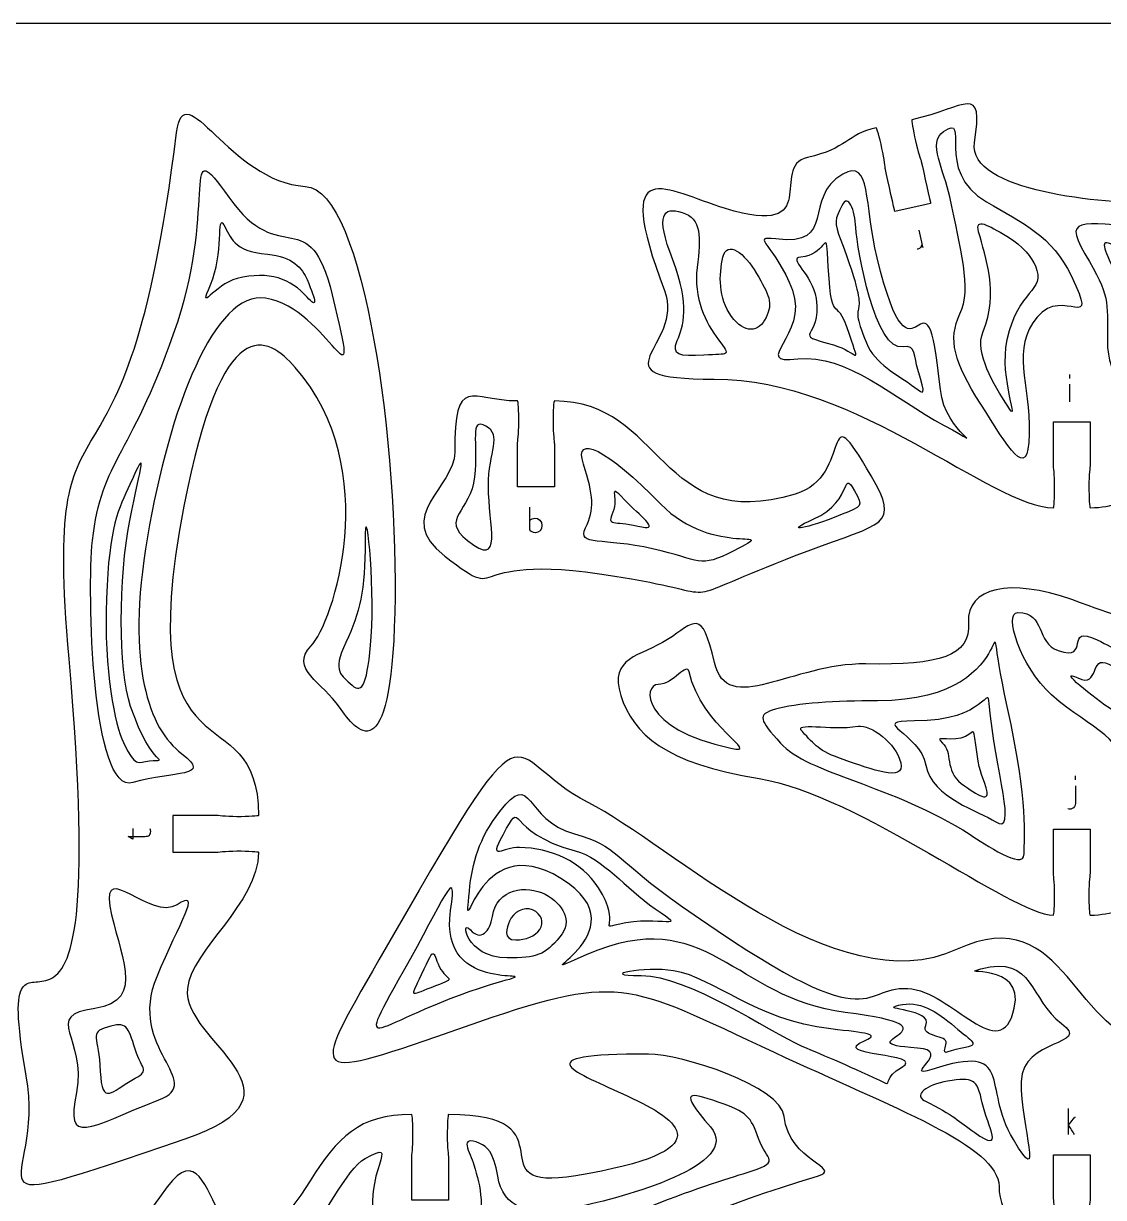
# Model space of a CAD drawing. Extents: x 0 to 300, y 0 to 300.
# Drawn here: x 57.5 to 145.6, y 204.2 to 300.1 of the extents above; entities that cross this region are included whole.
import ezdxf

# ---------------------------------------------------------------- set-up
doc = ezdxf.new("R2010")
doc.units = 0
doc.header["$MEASUREMENT"] = 0
doc.layers.add('DEFAULT', color=7, linetype='CONTINUOUS')

msp = doc.modelspace()

# ---------------------------------------------------------------- linework, layer by layer
at = {"layer": 'DEFAULT', "color": 250}
for points in [[(142.888, 271.089), (142.888, 271.411)], [(142.888, 269.173), (142.888, 270.625)], [(143.35, 238.321), (143.35, 238.643)], [(142.773, 209.379), (142.773, 211.508)]]:
    msp.add_lwpolyline(points, dxfattribs=at)
at = {"layer": 'DEFAULT', "color": 1}
for points, knots in [([(295.05, 0.05), (198.383, 0.05), (101.717, 0.05), (5.05, 0.05), (2.3, 0.05), (0.05, 2.3), (0.05, 5.05), (0.05, 101.717), (0.05, 198.383), (0.05, 295.05), (0.05, 297.8), (2.3, 300.05), (5.05, 300.05), (101.717, 300.05), (198.383, 300.05), (295.05, 300.05), (297.8, 300.05), (300.05, 297.8), (300.05, 295.05), (300.05, 198.383), (300.05, 101.717), (300.05, 5.05), (300.05, 2.3), (297.8, 0.05), (295.05, 0.05)], [0, 0, 0, 0, 822.047, 822.047, 822.047, 823.047, 823.047, 823.047, 1645.094, 1645.094, 1645.094, 1646.094, 1646.094, 1646.094, 2468.141, 2468.141, 2468.141, 2469.141, 2469.141, 2469.141, 3291.188, 3291.188, 3291.188, 3292.188, 3292.188, 3292.188, 3292.188]), ([(79.641, 271.99), (86.947, 263.605), (82.708, 251.067), (80.923, 249.241), (79.138, 247.415), (81.908, 246.253), (83.262, 244.26), (84.617, 242.269), (87.439, 238.782), (87.771, 251.98), (88.103, 265.178), (85.345, 286.497), (80.466, 286.76), (74.298, 287.092), (70.57, 296.133), (69.957, 291.154), (65.719, 256.718), (58.946, 273.524), (61.182, 248.205), (64.985, 205.123), (54.366, 232.939), (57.687, 214.179), (59.331, 204.891), (50.993, 202.385), (70.549, 208.97), (81.631, 212.702), (70.396, 216.923), (70.838, 221.309), (71.155, 224.459), (76.641, 228.243), (76.641, 232.421), (76.641, 232.478), (75.854, 232.524), (74.888, 232.524), (73.921, 232.524), (73.311, 232.421), (73.138, 232.421), (71.972, 232.421), (70.805, 232.421), (69.639, 232.421), (69.639, 233.422), (69.639, 234.423), (69.639, 235.424), (70.805, 235.424), (71.972, 235.424), (73.138, 235.424), (73.311, 235.424), (73.921, 235.321), (74.888, 235.321), (75.854, 235.321), (76.641, 235.367), (76.641, 235.424), (76.641, 245.823), (66.038, 237.189), (70.557, 260.65), (73.66, 276.757), (77.386, 274.579), (79.641, 271.99)], [1, 1, 1, 1, 2, 2, 2, 3, 3, 3, 4, 4, 4, 5, 5, 5, 6, 6, 6, 7, 7, 7, 8, 8, 8, 9, 9, 9, 10, 10, 10, 11, 11, 11, 12, 12, 12, 13, 13, 13, 22.92, 22.92, 22.92, 31.43, 31.43, 31.43, 41.35, 41.35, 41.35, 42.35, 42.35, 42.35, 43.35, 43.35, 43.35, 44.35, 44.35, 44.35, 45.35, 45.35, 45.35, 45.35]), ([(186.253, 271.03), (174.467, 271.033), (163.619, 260.531), (158.556, 260.531), (158.503, 260.531), (158.458, 261.314), (158.458, 262.281), (158.461, 263.251), (158.556, 263.858), (158.556, 264.031), (158.556, 265.197), (158.556, 266.364), (158.556, 267.53), (157.557, 267.53), (156.557, 267.53), (155.558, 267.53), (155.558, 266.364), (155.558, 265.197), (155.558, 264.031), (155.558, 263.858), (155.656, 263.248), (155.656, 262.281), (155.656, 261.318), (155.614, 260.535), (155.558, 260.535), (153.575, 260.535), (153.088, 261.251), (150.047, 261.251), (147.01, 261.251), (146.527, 260.535), (144.54, 260.535), (144.488, 260.535), (144.445, 261.318), (144.442, 262.281), (144.442, 263.248), (144.544, 263.858), (144.54, 264.031), (144.54, 265.197), (144.54, 266.364), (144.54, 267.53), (143.542, 267.53), (142.544, 267.53), (141.545, 267.53), (141.545, 267.53), (141.542, 264.909), (141.542, 264.031), (141.545, 263.858), (141.641, 263.251), (141.644, 262.281), (141.644, 261.314), (141.598, 260.531), (141.545, 260.531), (136.479, 260.531), (125.635, 271.033), (113.849, 271.03), (103.558, 271.03), (111.506, 273.69), (109.785, 278.255), (105.463, 289.713), (109.877, 286.443), (114.762, 284.954), (122.933, 282.463), (118.23, 288.387), (121.462, 289.11), (124.7, 289.833), (124.683, 291.011), (127.067, 291.547), (127.124, 291.547), (127.335, 290.796), (127.547, 289.858), (127.752, 288.912), (127.791, 288.302), (127.829, 288.129), (128.02, 287.275), (128.591, 284.718), (128.591, 284.718), (129.567, 284.934), (130.543, 285.15), (131.519, 285.367), (131.519, 285.367), (130.951, 287.928), (130.757, 288.782), (130.719, 288.951), (130.489, 289.53), (130.278, 290.468), (130.066, 291.413), (129.939, 292.189), (129.992, 292.197), (134.472, 293.198), (135.852, 295.252), (135.107, 290.327), (134.493, 286.302), (145.726, 285.356), (150.051, 285.356), (154.372, 285.356), (165.605, 286.302), (164.995, 290.327), (164.247, 295.252), (165.63, 293.198), (170.106, 292.197), (170.159, 292.189), (170.032, 291.413), (169.821, 290.468), (169.612, 289.53), (169.383, 288.951), (169.341, 288.782), (169.15, 287.928), (168.582, 285.367), (168.582, 285.367), (169.557, 285.15), (170.532, 284.934), (171.507, 284.718), (171.507, 284.718), (172.078, 287.275), (172.269, 288.129), (172.311, 288.302), (172.346, 288.912), (172.555, 289.858), (172.766, 290.796), (172.978, 291.547), (173.034, 291.547), (175.416, 291.011), (175.401, 289.833), (178.64, 289.11), (181.871, 288.387), (177.169, 282.463), (185.339, 284.954), (190.225, 286.443), (194.635, 289.713), (190.317, 278.255), (188.595, 273.69), (196.54, 271.03), (186.253, 271.03)], [1, 1, 1, 1, 2, 2, 2, 3, 3, 3, 4, 4, 4, 13.92, 13.92, 13.92, 22.42, 22.42, 22.42, 32.34, 32.34, 32.34, 33.34, 33.34, 33.34, 34.34, 34.34, 34.34, 35.34, 35.34, 35.34, 36.34, 36.34, 36.34, 37.34, 37.34, 37.34, 38.34, 38.34, 38.34, 48.26, 48.26, 48.26, 56.75, 56.75, 56.75, 57.75, 57.75, 57.75, 58.75, 58.75, 58.75, 59.75, 59.75, 59.75, 60.75, 60.75, 60.75, 61.75, 61.75, 61.75, 62.75, 62.75, 62.75, 63.75, 63.75, 63.75, 64.75, 64.75, 64.75, 65.75, 65.75, 65.75, 66.75, 66.75, 66.75, 67.75, 67.75, 67.75, 76.251506, 76.251506, 76.251506, 77.251506, 77.251506, 77.251506, 78.251506, 78.251506, 78.251506, 79.251506, 79.251506, 79.251506, 80.251506, 80.251506, 80.251506, 81.251506, 81.251506, 81.251506, 82.251506, 82.251506, 82.251506, 83.251506, 83.251506, 83.251506, 84.251506, 84.251506, 84.251506, 85.251506, 85.251506, 85.251506, 86.251506, 86.251506, 86.251506, 94.743249, 94.743249, 94.743249, 95.743249, 95.743249, 95.743249, 96.743249, 96.743249, 96.743249, 97.743249, 97.743249, 97.743249, 98.743249, 98.743249, 98.743249, 99.743249, 99.743249, 99.743249, 100.743249, 100.743249, 100.743249, 101.743249, 101.743249, 101.743249, 101.743249]), ([(100.797, 269.246), (109.709, 269.246), (109.36, 258.3), (120.463, 261.646), (125.355, 263.12), (122.429, 270.404), (126.668, 263.132), (129.073, 259.005), (127.608, 259.324), (121.516, 257.027), (110.709, 252.952), (114.749, 253.228), (108.593, 254.446), (91.979, 257.732), (97.579, 252.115), (91.847, 256.586), (87.59, 259.906), (92.663, 262.155), (92.663, 265.06), (92.663, 271.535), (93.971, 269.246), (97.795, 269.246), (97.851, 269.246), (97.897, 268.459), (97.897, 267.493), (97.897, 266.526), (97.795, 265.916), (97.795, 265.743), (97.795, 264.577), (97.795, 263.41), (97.795, 262.244), (98.795, 262.244), (99.796, 262.244), (100.797, 262.244), (100.797, 263.41), (100.797, 264.577), (100.797, 265.743), (100.797, 265.916), (100.694, 266.526), (100.694, 267.493), (100.694, 268.459), (100.74, 269.246), (100.797, 269.246)], [1, 1, 1, 1, 2, 2, 2, 3, 3, 3, 4, 4, 4, 5, 5, 5, 6, 6, 6, 7, 7, 7, 8, 8, 8, 9, 9, 9, 10, 10, 10, 19.92, 19.92, 19.92, 28.43, 28.43, 28.43, 38.35, 38.35, 38.35, 39.35, 39.35, 39.35, 40.35, 40.35, 40.35, 40.35]), ([(193.877, 245.212), (192.883, 242.059), (190.251, 239.67), (182.588, 238.425), (174.288, 237.077), (161.962, 227.288), (158.557, 227.288), (158.504, 227.288), (158.458, 228.071), (158.458, 229.038), (158.458, 230.008), (158.557, 230.615), (158.557, 230.787), (158.557, 231.955), (158.557, 233.123), (158.557, 234.29), (157.558, 234.29), (156.558, 234.29), (155.559, 234.29), (155.559, 233.123), (155.559, 231.955), (155.559, 230.787), (155.559, 230.615), (155.657, 230.008), (155.657, 229.038), (155.657, 228.071), (155.612, 227.288), (155.559, 227.288), (153.576, 227.288), (153.093, 228.007), (150.048, 228.007), (147.004, 228.007), (146.52, 227.288), (144.538, 227.288), (144.485, 227.288), (144.439, 228.071), (144.439, 229.038), (144.439, 230.008), (144.538, 230.615), (144.538, 230.787), (144.538, 231.955), (144.538, 233.123), (144.538, 234.29), (143.538, 234.29), (142.539, 234.29), (141.539, 234.29), (141.539, 233.123), (141.539, 231.955), (141.539, 230.787), (141.539, 230.615), (141.638, 230.008), (141.638, 229.038), (141.638, 228.071), (141.592, 227.288), (141.539, 227.288), (138.135, 227.288), (125.812, 237.077), (117.512, 238.425), (109.849, 239.67), (107.217, 242.059), (106.223, 245.212), (105.228, 248.366), (107.807, 248.366), (110.043, 249.777), (112.283, 251.189), (112.809, 252.451), (113.867, 247.915), (114.926, 243.374), (120.168, 247.869), (126.229, 247.788), (132.286, 247.703), (134.776, 248.366), (134.611, 251.189), (134.445, 254.011), (138.008, 254.829), (143.039, 253.037), (147.106, 251.591), (147.222, 251.379), (150.048, 251.379), (152.874, 251.379), (152.99, 251.591), (157.058, 253.037), (162.089, 254.829), (165.655, 254.011), (165.489, 251.189), (165.324, 248.366), (167.814, 247.703), (173.871, 247.788), (179.932, 247.869), (185.171, 243.374), (186.229, 247.915), (187.287, 252.451), (187.817, 251.189), (190.057, 249.777), (192.293, 248.366), (194.872, 248.366), (193.877, 245.212)], [1, 1, 1, 1, 2, 2, 2, 3, 3, 3, 4, 4, 4, 5, 5, 5, 14.93, 14.93, 14.93, 23.43, 23.43, 23.43, 33.36, 33.36, 33.36, 34.36, 34.36, 34.36, 35.36, 35.36, 35.36, 36.36, 36.36, 36.36, 37.36, 37.36, 37.36, 38.36, 38.36, 38.36, 39.36, 39.36, 39.36, 49.29, 49.29, 49.29, 57.79, 57.79, 57.79, 67.72, 67.72, 67.72, 68.72, 68.72, 68.72, 69.72, 69.72, 69.72, 70.72, 70.72, 70.72, 71.72, 71.72, 71.72, 72.72, 72.72, 72.72, 73.72, 73.72, 73.72, 74.72, 74.72, 74.72, 75.72, 75.72, 75.72, 76.72, 76.72, 76.72, 77.72, 77.72, 77.72, 78.72, 78.72, 78.72, 79.72, 79.72, 79.72, 80.72, 80.72, 80.72, 81.72, 81.72, 81.72, 82.72, 82.72, 82.72, 83.72, 83.72, 83.72, 83.72]), ([(206.636, 218.179), (193.851, 222.638), (193.664, 221.844), (181.366, 216.104), (171.612, 211.55), (162.997, 208.46), (162.997, 205.154), (162.997, 202.713), (161.007, 200.737), (158.552, 200.737), (158.496, 200.737), (158.453, 201.52), (158.45, 202.487), (158.45, 203.454), (158.552, 204.064), (158.552, 204.237), (158.552, 205.403), (158.552, 206.57), (158.552, 207.736), (157.551, 207.736), (156.551, 207.736), (155.55, 207.736), (155.55, 206.57), (155.55, 205.403), (155.55, 204.237), (155.55, 204.064), (155.652, 203.454), (155.652, 202.487), (155.652, 201.52), (155.606, 200.737), (155.55, 200.737), (152.802, 200.737), (153.091, 202.334), (150.05, 202.334), (147.009, 202.334), (147.298, 200.737), (144.55, 200.737), (144.494, 200.737), (144.448, 201.52), (144.448, 202.487), (144.448, 203.454), (144.55, 204.064), (144.55, 204.237), (144.55, 205.403), (144.55, 206.57), (144.55, 207.736), (143.55, 207.736), (142.549, 207.736), (141.548, 207.736), (141.548, 206.57), (141.548, 205.403), (141.548, 204.237), (141.548, 204.064), (141.65, 203.454), (141.65, 202.487), (141.647, 201.52), (141.605, 200.737), (141.548, 200.737), (139.093, 200.737), (137.103, 202.713), (137.103, 205.154), (137.103, 208.46), (128.488, 211.55), (118.734, 216.104), (106.436, 221.844), (106.249, 222.638), (93.464, 218.179), (80.567, 213.684), (80.708, 213.603), (86.465, 223.629), (99.642, 246.581), (96.248, 240.132), (103.55, 236.477), (110.285, 233.105), (123.817, 219.893), (133.674, 224.5), (142.702, 228.72), (143.167, 216.87), (150.05, 216.87), (156.933, 216.87), (157.395, 228.72), (166.422, 224.5), (176.279, 219.893), (189.815, 233.105), (196.55, 236.477), (203.852, 240.132), (200.455, 246.581), (213.635, 223.629), (219.392, 213.603), (219.533, 213.684), (206.636, 218.179)], [1, 1, 1, 1, 2, 2, 2, 3, 3, 3, 4, 4, 4, 5, 5, 5, 6, 6, 6, 15.92, 15.92, 15.92, 24.43, 24.43, 24.43, 34.35, 34.35, 34.35, 35.35, 35.35, 35.35, 36.35, 36.35, 36.35, 37.35, 37.35, 37.35, 38.35, 38.35, 38.35, 39.35, 39.35, 39.35, 40.35, 40.35, 40.35, 50.27, 50.27, 50.27, 58.78, 58.78, 58.78, 68.7, 68.7, 68.7, 69.7, 69.7, 69.7, 70.7, 70.7, 70.7, 71.7, 71.7, 71.7, 72.7, 72.7, 72.7, 73.7, 73.7, 73.7, 74.7, 74.7, 74.7, 75.7, 75.7, 75.7, 76.7, 76.7, 76.7, 77.7, 77.7, 77.7, 78.7, 78.7, 78.7, 79.7, 79.7, 79.7, 80.7, 80.7, 80.7, 81.7, 81.7, 81.7, 81.7]), ([(92.157, 211.023), (102.556, 211.023), (94.078, 204.603), (102.548, 206.016), (127.04, 210.102), (87.403, 215.954), (108.488, 215.954), (111.103, 215.954), (119.321, 213.339), (119.568, 210.846), (119.931, 207.178), (124.459, 206.652), (122.292, 205.993), (88.818, 195.816), (118.749, 193.931), (94.938, 195.563), (64.719, 197.634), (91.439, 176.551), (70.19, 191.658), (64.242, 195.886), (62.07, 195.497), (69.194, 205.105), (73.871, 211.413), (72.348, 192.156), (80.862, 205.617), (83.097, 209.151), (84.851, 211.023), (89.155, 211.023), (89.211, 211.023), (89.257, 210.236), (89.257, 209.269), (89.257, 208.303), (89.155, 207.692), (89.155, 207.52), (89.155, 206.353), (89.155, 205.186), (89.155, 204.02), (90.155, 204.02), (91.156, 204.02), (92.157, 204.02), (92.157, 205.186), (92.157, 206.353), (92.157, 207.52), (92.157, 207.692), (92.055, 208.303), (92.055, 209.269), (92.055, 210.236), (92.1, 211.023), (92.157, 211.023)], [1, 1, 1, 1, 2, 2, 2, 3, 3, 3, 4, 4, 4, 5, 5, 5, 6, 6, 6, 7, 7, 7, 8, 8, 8, 9, 9, 9, 10, 10, 10, 11, 11, 11, 12, 12, 12, 21.92, 21.92, 21.92, 30.43, 30.43, 30.43, 40.35, 40.35, 40.35, 41.35, 41.35, 41.35, 42.35, 42.35, 42.35, 42.35])]:
    msp.add_open_spline(points, degree=3, knots=knots, dxfattribs=at)
at = {"layer": 'DEFAULT', "color": 5}
for points, knots in [([(133.081, 285.891), (133.954, 281.667), (134.908, 278.421), (133.911, 276.346), (132.915, 274.271), (133.415, 272.428), (135.614, 268.992), (137.813, 265.555), (139.492, 262.401), (139.565, 266.551), (139.639, 270.701), (138.061, 273.523), (140.22, 276.097), (142.378, 278.67), (145.347, 274.54), (142.986, 279.475), (141.456, 282.672), (139.056, 283.763), (136.089, 285.491), (131.659, 288.072), (134.905, 292.781), (132.562, 291.225), (131.245, 290.349), (132.631, 288.069), (133.081, 285.891)], [0, 0, 0, 0, 1, 1, 1, 2, 2, 2, 3, 3, 3, 4, 4, 4, 5, 5, 5, 6, 6, 6, 7, 7, 7, 8, 8, 8, 8]), ([(82.662, 277.913), (80.788, 285.618), (78.473, 279.867), (74.227, 285.872), (70.206, 291.556), (73.279, 285.332), (70.052, 275.703), (66.424, 264.88), (63.793, 264.47), (63.089, 257.857), (62.647, 253.706), (63.021, 237.105), (66.383, 238.101), (69.744, 239.098), (72.982, 238.475), (70.367, 240.467), (67.752, 242.459), (65.774, 247.564), (67.572, 258.148), (69.371, 268.731), (73.079, 278.273), (77.215, 277.633), (82.444, 276.824), (85.204, 267.462), (82.662, 277.913)], [0, 0, 0, 0, 1, 1, 1, 2, 2, 2, 3, 3, 3, 4, 4, 4, 5, 5, 5, 6, 6, 6, 7, 7, 7, 8, 8, 8, 8]), ([(132.314, 270.176), (132.686, 266.538), (136.796, 265.015), (132.625, 267.257), (128.454, 269.498), (124.656, 273.109), (120.672, 272.673), (116.688, 272.237), (121.601, 274.61), (120.231, 278.283), (118.861, 281.956), (116.685, 282.738), (118.868, 282.467), (123.966, 281.833), (120.985, 285.816), (124.346, 287.75), (126.686, 289.096), (126.075, 285.346), (127.146, 280.924), (130.238, 268.17), (131.061, 282.407), (132.314, 270.176)], [0, 0, 0, 0, 1, 1, 1, 2, 2, 2, 3, 3, 3, 4, 4, 4, 5, 5, 5, 6, 6, 6, 7, 7, 7, 7]), ([(111.224, 284.633), (109.677, 285.109), (109.03, 284.501), (110.462, 280.766), (111.894, 277.031), (111.334, 275.35), (110.836, 274.167), (110.337, 272.984), (110.96, 272.859), (113.014, 272.984), (115.069, 273.109), (115.255, 272.859), (114.197, 274.229), (113.139, 275.599), (112.143, 277.653), (112.454, 280.143), (112.766, 282.634), (112.843, 284.135), (111.224, 284.633)], [0, 0, 0, 0, 1, 1, 1, 2, 2, 2, 3, 3, 3, 4, 4, 4, 5, 5, 5, 6, 6, 6, 6]), ([(150.05, 283.476), (155.647, 283.476), (158.054, 284.729), (155.979, 281.243), (153.904, 277.757), (154.153, 277.424), (154.153, 274.272), (154.153, 270.519), (152.077, 271.317), (152.991, 266.634), (153.674, 263.131), (153.75, 263.314), (150.05, 263.314), (146.35, 263.314), (146.426, 263.131), (147.109, 266.634), (148.023, 271.317), (145.947, 270.519), (145.947, 274.272), (145.947, 277.424), (146.196, 277.757), (144.121, 281.243), (142.046, 284.729), (144.453, 283.476), (150.05, 283.476)], [0, 0, 0, 0, 1, 1, 1, 2, 2, 2, 3, 3, 3, 4, 4, 4, 5, 5, 5, 6, 6, 6, 7, 7, 7, 8, 8, 8, 8]), ([(115.46, 257.024), (119.573, 259.139), (113.883, 256.331), (109.484, 260.836), (105.084, 265.342), (102.345, 266.653), (103.175, 264.08), (104.005, 261.507), (104.089, 260.418), (103.341, 258.887), (102.594, 257.356), (104.835, 258.103), (108.82, 257.19), (112.804, 256.277), (112.555, 255.53), (115.46, 257.024)], [0, 0, 0, 0, 1, 1, 1, 2, 2, 2, 3, 3, 3, 4, 4, 4, 5, 5, 5, 5]), ([(137.771, 244.317), (139.559, 236.169), (139.15, 233.734), (139.15, 232.281), (139.15, 230.872), (135.887, 233.128), (134.738, 233.862), (128.309, 237.967), (121.506, 238.806), (119.261, 241.327), (117.559, 243.238), (117.292, 243.644), (118.854, 244.095), (120.524, 244.578), (123.785, 244.781), (127.178, 244.781), (140.137, 244.781), (135.24, 255.855), (137.771, 244.317)], [0, 0, 0, 0, 1, 1, 1, 2, 2, 2, 3, 3, 3, 4, 4, 4, 5, 5, 5, 6, 6, 6, 6]), ([(150.048, 231.007), (151.08, 231.007), (152.049, 230.395), (152.559, 230.833), (153.783, 231.885), (152.559, 235.894), (152.559, 237.508), (152.559, 242.211), (155.336, 242.225), (158.715, 245.272), (161.246, 247.554), (162.657, 251.979), (161.451, 251.979), (159.191, 251.979), (159.98, 249.502), (158.175, 248.883), (155.394, 247.928), (157.782, 251.096), (154.979, 249.754), (153.331, 248.964), (152.892, 248.379), (150.048, 248.379), (147.205, 248.379), (146.766, 248.964), (145.117, 249.754), (142.314, 251.096), (144.702, 247.928), (141.921, 248.883), (140.117, 249.502), (140.906, 251.979), (138.645, 251.979), (137.439, 251.979), (138.85, 247.554), (141.382, 245.272), (144.761, 242.225), (147.538, 242.211), (147.538, 237.508), (147.538, 235.894), (146.314, 231.885), (147.538, 230.833), (148.047, 230.395), (149.016, 231.007), (150.048, 231.007)], [1, 1, 1, 1, 2, 2, 2, 3, 3, 3, 4, 4, 4, 5, 5, 5, 6, 6, 6, 7, 7, 7, 8, 8, 8, 9, 9, 9, 10, 10, 10, 11, 11, 11, 12, 12, 12, 13, 13, 13, 14, 14, 14, 15, 15, 15, 15]), ([(115.193, 240.914), (107.786, 242.497), (108.037, 246.112), (109.269, 246.112), (110.514, 246.112), (111.624, 247.99), (111.807, 247.139), (112.769, 242.654), (117.849, 240.346), (115.193, 240.914)], [0, 0, 0, 0, 1, 1, 1, 2, 2, 2, 3, 3, 3, 3]), ([(103.458, 224.076), (113.264, 228.337), (115.505, 220.46), (124.532, 219.351), (134.989, 218.067), (123.878, 216.851), (130.446, 216.446), (133.433, 216.262), (129.056, 213.882), (131.629, 214.703), (138.448, 216.877), (135.675, 213.333), (138.271, 208.975), (140.866, 204.617), (138.849, 210.095), (138.912, 213.706), (138.974, 217.317), (144.744, 216.571), (142.212, 218.438), (139.59, 220.372), (139.971, 224.062), (135.613, 222.9), (133.43, 222.318), (139.226, 223.577), (138.352, 219.704), (137.252, 214.828), (133.263, 221.107), (129.657, 221.302), (125.621, 221.52), (127.353, 216.653), (111.271, 227.963), (105.606, 231.948), (106.01, 232.96), (102.431, 233.921), (98.261, 235.042), (99.101, 239.284), (96.351, 235.758), (94.623, 233.543), (94.092, 231.565), (93.861, 229.25), (93.316, 223.798), (94.317, 234.604), (101.331, 230.287), (108.563, 225.837), (97.112, 221.319), (103.458, 224.076)], [1, 1, 1, 1, 2, 2, 2, 3, 3, 3, 4, 4, 4, 5, 5, 5, 6, 6, 6, 7, 7, 7, 8, 8, 8, 9, 9, 9, 10, 10, 10, 11, 11, 11, 12, 12, 12, 13, 13, 13, 14, 14, 14, 15, 15, 15, 16, 16, 16, 16]), ([(68.499, 212.203), (62.586, 209.917), (60.904, 208.344), (61.776, 212.826), (62.647, 217.308), (58.912, 219.051), (63.27, 219.674), (67.627, 220.296), (65.147, 224.281), (64.519, 228.016), (63.892, 231.751), (67.877, 226.771), (69.993, 228.14), (72.11, 229.51), (70.201, 226.707), (68.362, 222.289), (65.874, 216.312), (72.422, 213.72), (68.499, 212.203)], [0, 0, 0, 0, 1, 1, 1, 2, 2, 2, 3, 3, 3, 4, 4, 4, 5, 5, 5, 6, 6, 6, 6]), ([(96.524, 221.895), (86.281, 218.983), (83.936, 214.661), (88.465, 222.692), (91.721, 228.466), (92.943, 231.802), (92.325, 227.673), (91.246, 220.46), (100.696, 223.081), (96.524, 221.895)], [0, 0, 0, 0, 1, 1, 1, 2, 2, 2, 3, 3, 3, 3]), ([(96.176, 205.998), (96.593, 203.389), (98.666, 202.637), (102.588, 203.446), (106.51, 204.255), (116.222, 206.907), (113.545, 210.001), (110.868, 213.095), (111.802, 212.846), (114.167, 212.037), (116.533, 211.227), (116.844, 210.854), (117.467, 209.049), (118.09, 207.243), (119.584, 207.181), (116.222, 206.185), (112.86, 205.189), (101.502, 201.387), (102.125, 199.06), (102.609, 197.25), (102.323, 197.052), (97.884, 197.437), (93.436, 197.822), (93.114, 198.267), (94.184, 200.758), (95.255, 203.248), (94.773, 205.106), (94.225, 206.911), (93.92, 207.915), (92.897, 209.443), (94.723, 208.654), (95.295, 208.407), (95.865, 207.947), (96.176, 205.998)], [1, 1, 1, 1, 2, 2, 2, 3, 3, 3, 4, 4, 4, 5, 5, 5, 6, 6, 6, 7, 7, 7, 8, 8, 8, 9, 9, 9, 10, 10, 10, 11, 11, 11, 12, 12, 12, 12]), ([(80.239, 200.52), (78.063, 198.098), (75.604, 195.452), (72.89, 198.777), (70.527, 201.672), (71.087, 204.131), (68.908, 199.773), (67.488, 196.933), (68.7, 196.685), (71.647, 194.294), (78.246, 188.94), (73.266, 193.423), (80.612, 196.162), (85.855, 198.117), (87.46, 196.745), (86.215, 201.559), (84.97, 206.372), (88.541, 209.162), (85.344, 207.43), (83.849, 206.621), (81.832, 202.293), (80.239, 200.52)], [0, 0, 0, 0, 1, 1, 1, 2, 2, 2, 3, 3, 3, 4, 4, 4, 5, 5, 5, 6, 6, 6, 7, 7, 7, 7])]:
    msp.add_open_spline(points, degree=3, knots=knots, dxfattribs=at)
at = {"layer": 'DEFAULT', "color": 3}
for points, knots in [([(124.187, 282.364), (123.619, 283.865), (123.703, 284.052), (124.263, 285.173), (124.824, 286.293), (125.322, 284.773), (125.411, 283.388), (125.524, 281.619), (126.993, 273.2), (129.265, 273.677), (130.34, 273.902), (130.168, 272.812), (130.467, 271.822), (131.156, 269.539), (130.995, 269.8), (130.238, 270.348), (128.765, 271.413), (126.976, 272.267), (126.275, 273.98), (124.428, 278.493), (127.155, 274.524), (124.187, 282.364)], [0, 0, 0, 0, 1, 1, 1, 2, 2, 2, 3, 3, 3, 4, 4, 4, 5, 5, 5, 6, 6, 6, 7, 7, 7, 7]), ([(77.381, 281.223), (74.509, 281.458), (74.392, 282.634), (73.811, 283.631), (73.23, 284.627), (73.811, 281.223), (72.733, 278.733), (71.654, 276.243), (73.031, 278.766), (74.891, 279.231), (77.547, 279.895), (79.285, 279.214), (80.613, 277.72), (81.44, 276.791), (81.402, 277.279), (80.613, 279.156), (80.244, 280.035), (79.415, 281.057), (77.381, 281.223)], [0, 0, 0, 0, 1, 1, 1, 2, 2, 2, 3, 3, 3, 4, 4, 4, 5, 5, 5, 6, 6, 6, 6]), ([(135.437, 283.056), (136.005, 280.947), (137.107, 278.053), (135.8, 274.914), (135.066, 273.151), (136.709, 270.561), (137.812, 268.813), (138.932, 267.036), (137.045, 271.031), (137.744, 274.229), (138.659, 278.418), (140.937, 278.114), (140.074, 280.268), (139.829, 280.882), (139.058, 281.928), (137.743, 282.696), (136.21, 283.591), (135.114, 284.258), (135.437, 283.056)], [0, 0, 0, 0, 1, 1, 1, 2, 2, 2, 3, 3, 3, 4, 4, 4, 5, 5, 5, 6, 6, 6, 6]), ([(123.093, 281.338), (123.456, 274.51), (123.66, 278.526), (124.905, 274.665), (125.802, 271.883), (125.586, 273.261), (123.598, 273.815), (119.882, 274.852), (122.682, 274.136), (122.171, 277.612), (121.881, 279.591), (119.779, 280.902), (120.922, 280.976), (122.859, 281.1), (122.99, 283.286), (123.093, 281.338)], [0, 0, 0, 0, 1, 1, 1, 2, 2, 2, 3, 3, 3, 4, 4, 4, 5, 5, 5, 5]), ([(117.302, 279.658), (116.331, 281.335), (114.908, 282.401), (114.566, 280.987), (114.224, 279.572), (114.175, 277.618), (115.25, 276.152), (116.325, 274.686), (117.498, 274.833), (118.084, 276.054), (118.67, 277.276), (118.328, 277.888), (117.302, 279.658)], [0, 0, 0, 0, 1, 1, 1, 2, 2, 2, 3, 3, 3, 4, 4, 4, 4]), ([(150.05, 280.641), (151.289, 280.641), (152.098, 281.202), (153.468, 281.886), (154.838, 282.571), (154.526, 281.949), (153.717, 280.143), (152.908, 278.338), (150.681, 277.794), (152.48, 275.016), (154.277, 272.237), (150.542, 273.407), (151.413, 269.554), (152.285, 265.7), (152.111, 264.575), (150.05, 264.575), (147.989, 264.575), (147.815, 265.7), (148.687, 269.554), (149.558, 273.407), (145.823, 272.237), (147.62, 275.016), (149.419, 277.794), (147.193, 278.338), (146.383, 280.143), (145.574, 281.949), (145.262, 282.571), (146.632, 281.886), (148.002, 281.202), (148.811, 280.641), (150.05, 280.641)], [1, 1, 1, 1, 2, 2, 2, 3, 3, 3, 4, 4, 4, 5, 5, 5, 6, 6, 6, 7, 7, 7, 8, 8, 8, 9, 9, 9, 10, 10, 10, 11, 11, 11, 11]), ([(93.713, 257.854), (91.424, 259.698), (93.971, 260.177), (94.283, 263.042), (94.594, 265.907), (93.837, 267.94), (95.207, 267.193), (96.576, 266.446), (95.414, 265.134), (95.414, 262.308), (95.414, 259.134), (96.701, 255.447), (93.713, 257.854)], [0, 0, 0, 0, 1, 1, 1, 2, 2, 2, 3, 3, 3, 4, 4, 4, 4]), ([(66.138, 262.443), (67.659, 265.774), (67.06, 264.114), (66.138, 259.486), (65.216, 254.858), (65.19, 247.35), (66.204, 244.327), (67.988, 239.004), (69.553, 240.114), (67.744, 239.878), (66.756, 239.749), (66.638, 239.296), (65.614, 241.374), (64.939, 242.744), (64.01, 247.196), (64.231, 253.139), (64.453, 259.081), (65.23, 260.454), (66.138, 262.443)], [0, 0, 0, 0, 1, 1, 1, 2, 2, 2, 3, 3, 3, 4, 4, 4, 5, 5, 5, 6, 6, 6, 6]), ([(125.546, 261.465), (124.064, 264.181), (125.465, 261.145), (121.935, 259.597), (119.61, 258.578), (120.92, 258.683), (123.636, 259.743), (125.583, 260.502), (126.044, 260.552), (125.546, 261.465)], [0, 0, 0, 0, 1, 1, 1, 2, 2, 2, 3, 3, 3, 3]), ([(106.828, 260.884), (107.965, 259.697), (109.608, 258.555), (107.616, 259.035), (105.624, 259.515), (105.043, 258.949), (105.583, 260.166), (106.122, 261.382), (104.918, 262.876), (106.828, 260.884)], [0, 0, 0, 0, 1, 1, 1, 2, 2, 2, 3, 3, 3, 3]), ([(85.848, 250.013), (85.559, 246.183), (85.127, 245.261), (84.284, 246.06), (83.44, 246.859), (82.61, 247.079), (83.772, 249.542), (84.935, 252.005), (85.349, 253.748), (85.349, 257.816), (85.349, 261.883), (86.179, 254.412), (85.848, 250.013)], [0, 0, 0, 0, 1, 1, 1, 2, 2, 2, 3, 3, 3, 4, 4, 4, 4]), ([(150.05, 234.273), (151.011, 234.273), (151.825, 232.945), (151.078, 236.888), (150.331, 240.832), (152.116, 242.947), (153.693, 243.985), (155.27, 245.023), (158.383, 247.513), (156.556, 246.641), (154.73, 245.77), (155.643, 248.592), (154.025, 247.762), (152.406, 246.932), (152.323, 245.036), (150.048, 245.036), (147.774, 245.036), (147.69, 246.932), (146.072, 247.762), (144.453, 248.592), (145.366, 245.77), (143.54, 246.641), (141.714, 247.513), (144.827, 245.023), (146.404, 243.985), (147.981, 242.947), (149.766, 240.832), (149.018, 236.888), (148.271, 232.945), (149.089, 234.273), (150.05, 234.273)], [1, 1, 1, 1, 2, 2, 2, 3, 3, 3, 4, 4, 4, 5, 5, 5, 6, 6, 6, 7, 7, 7, 8, 8, 8, 9, 9, 9, 10, 10, 10, 11, 11, 11, 11]), ([(136.3, 244.537), (136.796, 239.088), (138.664, 233.672), (136.796, 234.917), (135.542, 235.753), (131.629, 236.847), (131.131, 239.524), (130.633, 242.201), (126.331, 243.134), (130.197, 243.134), (136.173, 243.134), (136.148, 246.212), (136.3, 244.537)], [0, 0, 0, 0, 1, 1, 1, 2, 2, 2, 3, 3, 3, 4, 4, 4, 4]), ([(121.045, 242.263), (122.084, 241.185), (122.29, 240.695), (124.469, 239.954), (126.648, 239.212), (129.45, 238.092), (129.076, 239.71), (128.703, 241.329), (126.636, 242.868), (125.59, 242.698), (123.287, 242.325), (120.221, 243.118), (121.045, 242.263)], [0, 0, 0, 0, 1, 1, 1, 2, 2, 2, 3, 3, 3, 4, 4, 4, 4]), ([(135.208, 241.173), (135.494, 238.916), (135.644, 238.994), (136.049, 237.687), (136.453, 236.38), (135.395, 237.01), (134.025, 238.034), (132.656, 239.057), (133.31, 240.644), (132.5, 241.329), (131.691, 242.014), (132.843, 241.453), (133.994, 241.733), (135.146, 242.014), (134.978, 242.99), (135.208, 241.173)], [0, 0, 0, 0, 1, 1, 1, 2, 2, 2, 3, 3, 3, 4, 4, 4, 5, 5, 5, 5]), ([(96.61, 233.846), (95.365, 231.574), (96.609, 232.839), (97.949, 232.811), (100.47, 232.757), (103.032, 231.692), (104.399, 229.511), (106.354, 226.391), (104.332, 226.149), (106.003, 226.537), (109.489, 227.346), (111.936, 225.846), (109.03, 227.808), (106.509, 229.511), (104.85, 231.912), (102.493, 232.539), (96.647, 234.095), (98.358, 237.035), (96.61, 233.846)], [0, 0, 0, 0, 1, 1, 1, 2, 2, 2, 3, 3, 3, 4, 4, 4, 5, 5, 5, 6, 6, 6, 6]), ([(96.953, 223.8), (99.349, 223.794), (100.033, 224.028), (101.248, 225.512), (102.338, 226.843), (101.523, 228.207), (100.047, 228.988), (98.571, 229.769), (96.074, 229.492), (95.739, 227.185), (95.561, 225.965), (94.785, 225.1), (93.939, 226.096), (93.093, 227.092), (93.528, 223.809), (96.953, 223.8)], [0, 0, 0, 0, 1, 1, 1, 2, 2, 2, 3, 3, 3, 4, 4, 4, 5, 5, 5, 5]), ([(99.609, 226.106), (99.28, 225.579), (98.416, 225.266), (97.658, 225.266), (96.558, 225.266), (96.908, 226.268), (97.129, 226.801), (97.43, 227.527), (98.322, 228.025), (99.022, 227.713), (99.773, 227.377), (99.984, 226.708), (99.609, 226.106)], [0, 0, 0, 0, 1, 1, 1, 2, 2, 2, 3, 3, 3, 4, 4, 4, 4]), ([(91.537, 222.858), (90.774, 224.129), (91.205, 225.141), (89.955, 222.446), (89.048, 220.488), (88.947, 220.666), (90.706, 221.364), (92.948, 222.254), (92.159, 221.821), (91.537, 222.858)], [0, 0, 0, 0, 1, 1, 1, 2, 2, 2, 3, 3, 3, 3]), ([(127.831, 213.582), (125.228, 214.853), (122.752, 215.84), (121.014, 216.602), (118.284, 217.798), (111.692, 222.36), (107.894, 222.36), (104.097, 222.36), (108.236, 223.138), (110.524, 222.749), (114.027, 222.154), (117.071, 218.724), (123.38, 218.002), (126.306, 217.668), (127.41, 217.576), (126.182, 217.069), (122.926, 215.724), (131.328, 216.069), (129.139, 214.859), (127.769, 214.101), (128.23, 213.387), (127.831, 213.582)], [0, 0, 0, 0, 1, 1, 1, 2, 2, 2, 3, 3, 3, 4, 4, 4, 5, 5, 5, 6, 6, 6, 7, 7, 7, 7]), ([(133.496, 218.171), (131.963, 219.481), (130.614, 220.34), (128.901, 219.939), (127.188, 219.538), (131.742, 219.668), (131.136, 218.293), (130.686, 217.271), (132.945, 217.559), (132.79, 216.828), (132.542, 215.666), (132.492, 216.159), (134.103, 216.43), (135.675, 216.695), (134.907, 216.965), (133.496, 218.171)], [0, 0, 0, 0, 1, 1, 1, 2, 2, 2, 3, 3, 3, 4, 4, 4, 5, 5, 5, 5]), ([(66.309, 213.822), (64.734, 212.957), (63.853, 211.622), (63.727, 214.528), (63.602, 217.433), (62.76, 217.67), (64.322, 218.153), (65.884, 218.636), (65.981, 218.221), (66.576, 216.354), (67.171, 214.486), (67.876, 214.683), (66.309, 213.822)], [0, 0, 0, 0, 1, 1, 1, 2, 2, 2, 3, 3, 3, 4, 4, 4, 4]), ([(130.997, 212.169), (130.135, 212.607), (131.162, 213.458), (132.905, 213.738), (134.989, 214.073), (135.302, 213.956), (135.738, 211.964), (136.173, 209.971), (137.667, 207.758), (135.115, 209.55), (133.797, 210.475), (133.457, 210.92), (130.997, 212.169)], [0, 0, 0, 0, 1, 1, 1, 2, 2, 2, 3, 3, 3, 4, 4, 4, 4])]:
    msp.add_open_spline(points, degree=3, knots=knots, dxfattribs=at)
at = {"layer": 'DEFAULT', "color": 250}
for points, knots in [([(130.555, 283.174), (130.627, 282.849), (130.699, 282.524), (130.771, 282.199), (130.808, 282.032), (130.843, 281.889), (130.881, 281.759)], [0, 0, 0, 0, 2.830183, 2.830183, 2.830183, 3.830183, 3.830183, 3.830183, 3.830183]), ([(130.807, 282.035), (130.785, 281.83), (130.656, 281.676), (130.484, 281.638), (130.455, 281.631), (130.433, 281.63), (130.409, 281.63)], [0, 0, 0, 0, 1, 1, 1, 2, 2, 2, 2]), ([(98.806, 259.503), (98.881, 259.615), (99.047, 259.68), (99.213, 259.68), (99.509, 259.68), (99.783, 259.479), (99.783, 259.073), (99.783, 258.729), (99.555, 258.498), (99.252, 258.498), (99.047, 258.498), (98.899, 258.579), (98.806, 258.717), (98.812, 258.855), (98.806, 260.575), (98.806, 260.575)], [0, 0, 0, 0, 1, 1, 1, 2, 2, 2, 3, 3, 3, 4, 4, 4, 5, 5, 5, 5]), ([(143.35, 237.853), (143.35, 237.432), (143.35, 237.011), (143.35, 236.59), (143.35, 236.337), (143.305, 236.173), (143.176, 236.054), (143.059, 235.949), (142.87, 235.906), (142.726, 235.951)], [0, 0, 0, 0, 3.58, 3.58, 3.58, 4.58, 4.58, 4.58, 5.58, 5.58, 5.58, 5.58]), ([(66.374, 234.352), (66.374, 234.14), (66.374, 233.928), (66.374, 233.716), (66.374, 233.641), (66.374, 233.566), (66.374, 233.491), (66.255, 233.566), (66.136, 233.641), (66.017, 233.716), (66.136, 233.716), (66.255, 233.716), (66.374, 233.716), (66.701, 233.716), (67.029, 233.716), (67.357, 233.716), (67.528, 233.716), (67.657, 233.743), (67.735, 233.818), (67.807, 233.881), (67.846, 233.98), (67.846, 234.103), (67.846, 234.205), (67.831, 234.286), (67.81, 234.337)], [0, 0, 0, 0, 1.802, 1.802, 1.802, 2.439, 2.439, 2.439, 3.633944, 3.633944, 3.633944, 4.644944, 4.644944, 4.644944, 7.432944, 7.432944, 7.432944, 8.432944, 8.432944, 8.432944, 9.432944, 9.432944, 9.432944, 10.432944, 10.432944, 10.432944, 10.432944]), ([(143.274, 209.379), (143.107, 209.641), (142.94, 209.903), (142.773, 210.165), (142.809, 210.216), (143.328, 210.831), (143.328, 210.831)], [0, 0, 0, 0, 2.640661, 2.640661, 2.640661, 3.640661, 3.640661, 3.640661, 3.640661])]:
    msp.add_open_spline(points, degree=3, knots=knots, dxfattribs=at)

doc.saveas('drawing.dxf')
